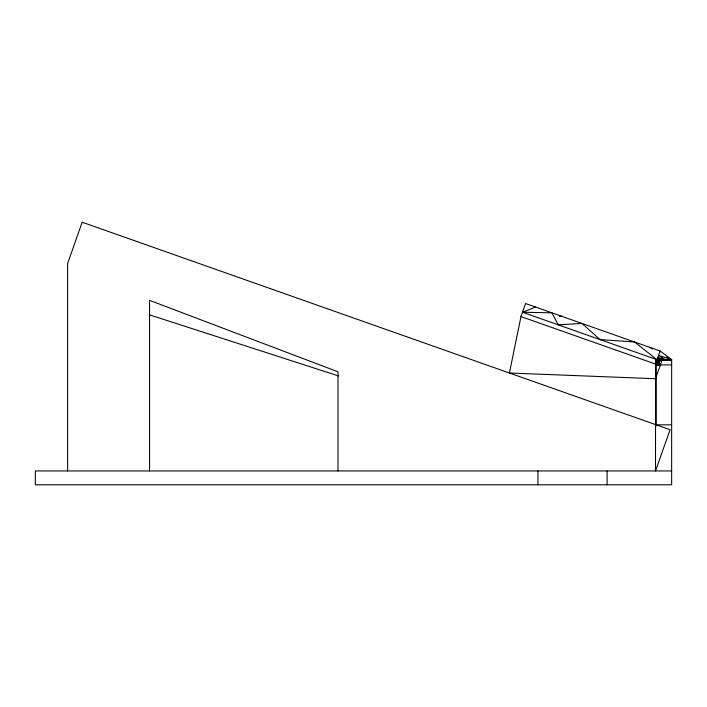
<?xml version="1.0" encoding="UTF-8"?>
<svg xmlns="http://www.w3.org/2000/svg" width="707" height="707" viewBox="0 0 707 707"><rect width="100%" height="100%" fill="white"/><g stroke="black" fill="none" stroke-linecap="round" stroke-linejoin="round"><path stroke-width="1.06" d="M671.65 470.942L35.35 470.942L35.35 484.781L671.65 484.781L671.65 359.642L660.117 351.017L525.584 303.533L520.979 316.577L509.402 373.004L655.513 378.731L661.646 361.339L522.517 312.229L535.561 307.05M655.513 364.061L660.117 351.017M656.255 364.317L657.881 359.642L657.077 359.633L658.067 358.873L660.294 359.642M659.419 360.543L657.881 364.892L657.572 359.253L658.668 359.642L658.668 360.287M655.513 426.94L656.255 424.836L656.255 359.642M657.05 359.713L671.65 359.642L666.86 356.964M559.529 316.329L561.712 316.285M656.847 360.287L656.847 359.642L655.513 359.642L655.513 470.942L670.068 429.715L82.18 222.219L67.625 263.455L67.625 470.942M655.513 360.287L671.65 360.287M655.513 364.892L671.65 364.892M655.513 424.836L671.65 424.836M522.517 312.229L551.911 312.83L558.221 324.831L582.002 323.444L599.978 339.572L634.55 341.994L656.847 359.642M669.6 359.076L671.65 359.642L658.579 355.365L665.163 359.642L657.81 357.539L661.92 359.642L657.43 358.626L658.668 359.642M149.513 314.845L338.494 375.93M520.979 316.577L660.117 365.687M649.636 347.314L652.508 348.922M657.881 360.287L660.391 364.892M607.101 470.942L607.101 484.781M537.939 470.942L537.939 484.781M338.008 470.942L338.008 371.811L149.548 300.342L149.548 470.942"/></g></svg>
